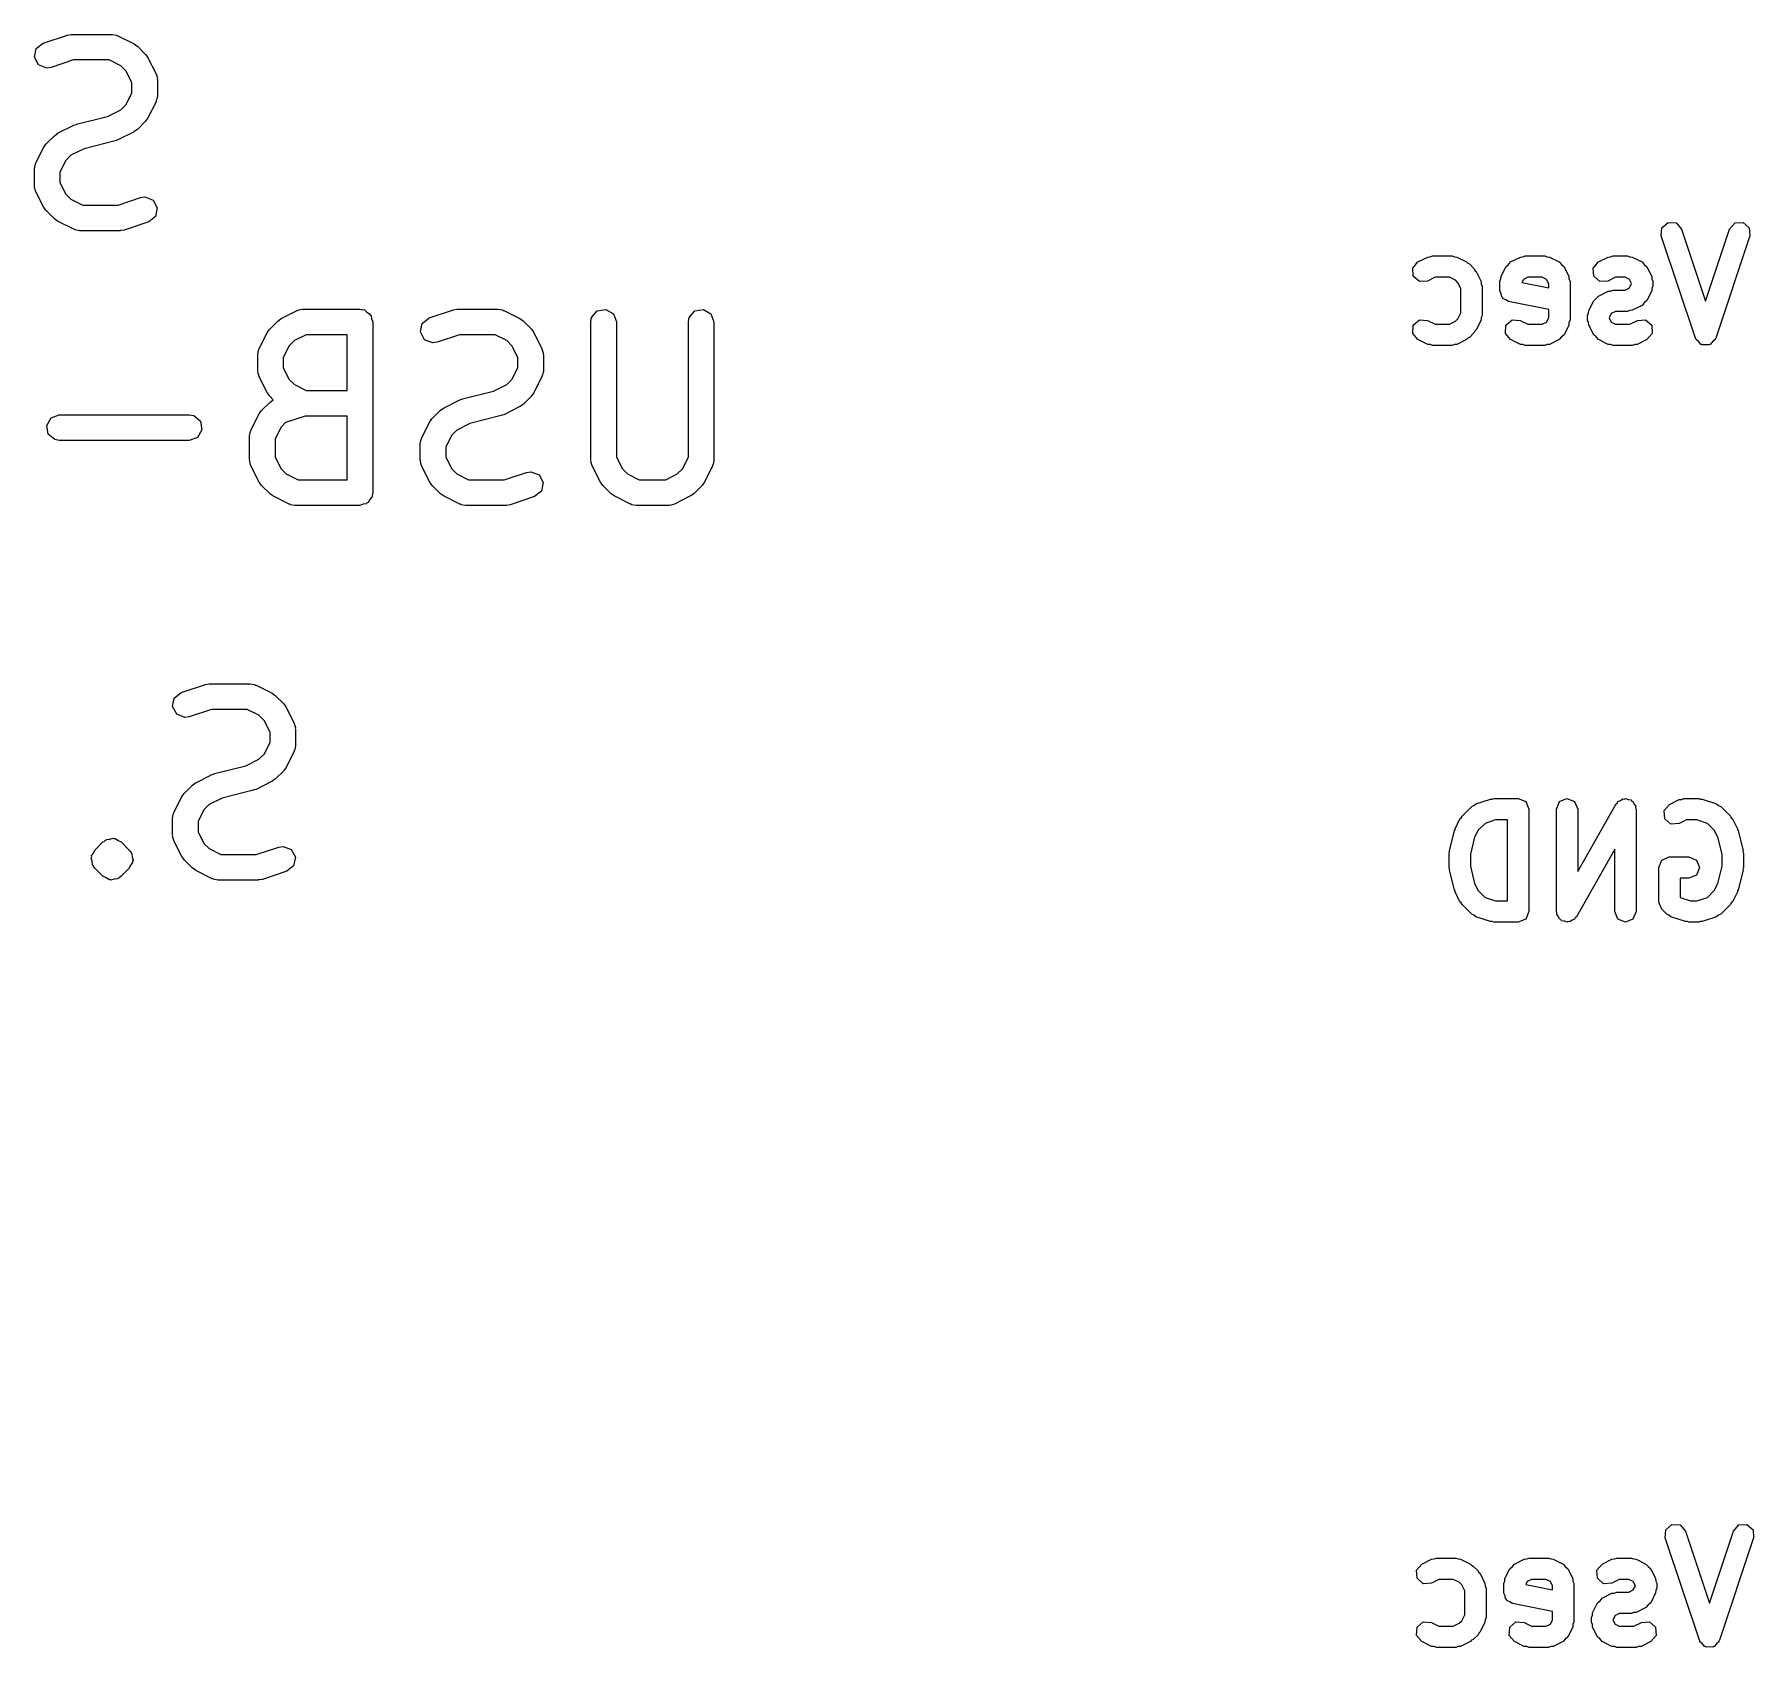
# Model space of a CAD drawing. Extents: x 83.8 to 115, y -111.3 to -88.6.
# Drawn here: x 104.85 to 114.93, y -98.02 to -88.57 of the extents above; entities that cross this region are included whole.
import ezdxf

# ---------------------------------------------------------------- set-up
doc = ezdxf.new("R2010")
doc.units = 0
doc.layers.add('BLACK', color=7, linetype='CONTINUOUS')

msp = doc.modelspace()

# ---------------------------------------------------------------- linework, layer by layer
at = {"layer": 'BLACK', "linetype": 'CONTINUOUS'}
for p, q in [((104.854, -88.706), (104.865, -88.6557)), ((104.865, -88.6557), (104.905, -88.6238)), ((104.905, -88.6238), (105.048, -88.5762)), ((105.048, -88.5762), (105.07, -88.5729)), ((105.07, -88.5729), (105.071, -88.5724)), ((105.071, -88.5724), (105.31, -88.5724)), ((105.31, -88.5724), (105.335, -88.5769)), ((105.335, -88.5769), (105.339, -88.5798)), ((105.339, -88.5798), (105.343, -88.5803)), ((105.343, -88.5803), (105.438, -88.6279)), ((105.438, -88.6279), (105.456, -88.6413)), ((105.456, -88.6413), (105.458, -88.642)), ((105.458, -88.642), (105.505, -88.6896)), ((104.879, -88.7511), (104.854, -88.706)), ((104.927, -88.77), (104.879, -88.7511)), ((104.952, -88.7662), (104.927, -88.77)), ((105.084, -88.7224), (104.952, -88.7662)), ((105.292, -88.7224), (105.084, -88.7224)), ((105.36, -88.7566), (105.292, -88.7224)), ((105.391, -88.787), (105.36, -88.7566)), ((105.505, -88.6896), (105.518, -88.7079)), ((105.518, -88.7079), (105.519, -88.7091)), ((105.519, -88.7091), (105.567, -88.8043)), ((105.425, -88.8556), (105.391, -88.787)), ((105.425, -88.9154), (105.425, -88.8556)), ((105.567, -88.8043), (105.575, -88.8293)), ((105.575, -88.8293), (105.573, -88.8336)), ((105.573, -88.8336), (105.575, -88.8379)), ((105.575, -88.8379), (105.575, -88.9331)), ((105.391, -88.9839), (105.425, -88.9154)), ((105.567, -88.9666), (105.519, -89.0619)), ((105.568, -88.9622), (105.567, -88.9666)), ((105.57, -88.9587), (105.568, -88.9622)), ((105.575, -88.9331), (105.57, -88.9587)), ((105.101, -89.0984), (105.283, -89.0528)), ((105.283, -89.0528), (105.36, -89.0143)), ((105.36, -89.0143), (105.391, -88.9839)), ((105.519, -89.0619), (105.506, -89.0799)), ((104.923, -89.2134), (104.971, -89.1658)), ((104.971, -89.1658), (104.989, -89.1529)), ((104.989, -89.1529), (104.99, -89.1517)), ((104.99, -89.1517), (105.086, -89.1041)), ((105.086, -89.1041), (105.098, -89.1004)), ((105.098, -89.1004), (105.101, -89.0984)), ((105.438, -89.143), (105.343, -89.1907)), ((105.439, -89.1418), (105.438, -89.143)), ((105.458, -89.129), (105.439, -89.1418)), ((105.505, -89.0814), (105.458, -89.129)), ((105.506, -89.0799), (105.505, -89.0814)), ((104.861, -89.3281), (104.909, -89.2329)), ((104.909, -89.2329), (104.922, -89.2149)), ((104.922, -89.2149), (104.923, -89.2134)), ((105.145, -89.242), (105.068, -89.2804)), ((105.328, -89.1963), (105.145, -89.242)), ((105.331, -89.1943), (105.328, -89.1963)), ((105.343, -89.1907), (105.331, -89.1943)), ((104.854, -89.3617), (104.858, -89.336)), ((104.854, -89.4569), (104.854, -89.3617)), ((104.858, -89.336), (104.861, -89.3326)), ((104.861, -89.3326), (104.861, -89.3281)), ((105.038, -89.3109), (105.004, -89.3794)), ((105.068, -89.2804), (105.038, -89.3109)), ((104.855, -89.4611), (104.854, -89.4569)), ((104.854, -89.4655), (104.855, -89.4611)), ((104.861, -89.4904), (104.854, -89.4655)), ((105.004, -89.3794), (105.004, -89.4392)), ((105.004, -89.4392), (105.038, -89.5077)), ((104.909, -89.5857), (104.861, -89.4904)), ((105.038, -89.5077), (105.068, -89.5381)), ((105.068, -89.5381), (105.137, -89.5724)), ((105.137, -89.5724), (105.345, -89.5724)), ((105.345, -89.5724), (105.476, -89.5286)), ((105.476, -89.5286), (105.502, -89.5248)), ((105.502, -89.5248), (105.55, -89.5436)), ((105.55, -89.5436), (105.574, -89.5888)), ((104.91, -89.5868), (104.909, -89.5857)), ((104.923, -89.6052), (104.91, -89.5868)), ((104.971, -89.6528), (104.923, -89.6052)), ((104.972, -89.6535), (104.971, -89.6528)), ((104.99, -89.6668), (104.972, -89.6535)), ((105.086, -89.7145), (104.99, -89.6668)), ((105.524, -89.6709), (105.381, -89.7185)), ((105.564, -89.639), (105.524, -89.6709)), ((105.574, -89.5888), (105.564, -89.639)), ((114.393, -89.705), (114.429, -89.6736)), ((114.429, -89.6736), (114.476, -89.677)), ((114.821, -89.677), (114.868, -89.6736)), ((114.868, -89.6736), (114.904, -89.705)), ((105.09, -89.715), (105.086, -89.7145)), ((105.093, -89.7179), (105.09, -89.715)), ((105.119, -89.7224), (105.093, -89.7179)), ((105.357, -89.7224), (105.119, -89.7224)), ((105.359, -89.7218), (105.357, -89.7224)), ((105.381, -89.7185), (105.359, -89.7218)), ((114.389, -89.7527), (114.393, -89.705)), ((114.589, -90.3527), (114.389, -89.7527)), ((114.476, -89.677), (114.508, -89.7132)), ((114.508, -89.7132), (114.648, -90.1353)), ((114.648, -90.1353), (114.789, -89.7132)), ((114.908, -89.7527), (114.708, -90.3527)), ((114.789, -89.7132), (114.821, -89.677)), ((114.904, -89.705), (114.908, -89.7527)), ((112.963, -89.9056), (113.021, -89.877)), ((113.021, -89.877), (113.035, -89.876)), ((113.035, -89.876), (113.048, -89.8704)), ((113.048, -89.8704), (113.163, -89.8704)), ((113.163, -89.8704), (113.176, -89.876)), ((113.176, -89.876), (113.191, -89.877)), ((113.191, -89.877), (113.248, -89.9056)), ((113.506, -89.9056), (113.563, -89.877)), ((113.563, -89.877), (113.578, -89.876)), ((113.578, -89.876), (113.591, -89.8704)), ((113.591, -89.8704), (113.706, -89.8704)), ((113.706, -89.8704), (113.719, -89.876)), ((113.719, -89.876), (113.734, -89.877)), ((113.734, -89.877), (113.791, -89.9056)), ((114.021, -89.9056), (114.078, -89.877)), ((114.078, -89.877), (114.092, -89.876)), ((114.092, -89.876), (114.106, -89.8704)), ((114.106, -89.8704), (114.191, -89.8704)), ((114.191, -89.8704), (114.205, -89.876)), ((114.205, -89.876), (114.219, -89.877)), ((114.219, -89.877), (114.276, -89.9056)), ((112.932, -89.9417), (112.963, -89.9056)), ((112.935, -89.9894), (112.932, -89.9417)), ((113.248, -89.9056), (113.255, -89.9134)), ((113.255, -89.9134), (113.264, -89.9173)), ((113.264, -89.9173), (113.293, -89.9459)), ((113.293, -89.9459), (113.297, -89.9554)), ((113.297, -89.9554), (113.304, -89.9621)), ((113.304, -89.9621), (113.333, -90.0193)), ((113.45, -89.9907), (113.478, -89.9335)), ((113.478, -89.9335), (113.493, -89.9206)), ((113.493, -89.9206), (113.506, -89.9056)), ((113.791, -89.9056), (113.804, -89.9206)), ((113.804, -89.9206), (113.819, -89.9335)), ((113.819, -89.9335), (113.847, -89.9907)), ((113.989, -89.9417), (114.021, -89.9056)), ((113.993, -89.9894), (113.989, -89.9417)), ((114.276, -89.9056), (114.289, -89.9206)), ((114.289, -89.9206), (114.304, -89.9335)), ((114.304, -89.9335), (114.333, -89.9907)), ((112.972, -90.0208), (112.935, -89.9894)), ((113.019, -90.0174), (112.972, -90.0208)), ((113.063, -89.9954), (113.019, -90.0174)), ((113.148, -89.9954), (113.063, -89.9954)), ((113.183, -90.0129), (113.148, -89.9954)), ((113.197, -90.0271), (113.183, -90.0129)), ((113.215, -90.062), (113.197, -90.0271)), ((113.215, -90.2039), (113.215, -90.062)), ((113.333, -90.0193), (113.334, -90.0338)), ((113.334, -90.0338), (113.34, -90.0472)), ((113.34, -90.0472), (113.34, -90.2186)), ((113.443, -90.0186), (113.449, -90.0052)), ((113.443, -90.0758), (113.443, -90.0186)), ((113.45, -90.0926), (113.443, -90.0758)), ((113.449, -90.0052), (113.45, -89.9907)), ((113.581, -90.0081), (113.572, -90.0253)), ((113.572, -90.0253), (113.729, -90.0567)), ((113.606, -89.9954), (113.581, -90.0081)), ((113.691, -89.9954), (113.606, -89.9954)), ((113.716, -90.0081), (113.691, -89.9954)), ((113.729, -90.0334), (113.716, -90.0081)), ((113.729, -90.0567), (113.729, -90.0334)), ((113.847, -89.9907), (113.848, -90.0052)), ((113.848, -90.0052), (113.854, -90.0186)), ((113.854, -90.0186), (113.854, -90.2472)), ((114.029, -90.0208), (113.993, -89.9894)), ((114.021, -90.1056), (114.078, -90.077)), ((114.076, -90.0174), (114.029, -90.0208)), ((114.12, -89.9954), (114.076, -90.0174)), ((114.078, -90.077), (114.092, -90.076)), ((114.092, -90.076), (114.106, -90.0704)), ((114.106, -90.0704), (114.177, -90.0704)), ((114.177, -89.9954), (114.12, -89.9954)), ((114.202, -90.0081), (114.177, -89.9954)), ((114.177, -90.0704), (114.202, -90.0578)), ((114.214, -90.0329), (114.202, -90.0081)), ((114.202, -90.0578), (114.214, -90.0329)), ((114.333, -90.0752), (114.304, -90.1323)), ((114.333, -89.9907), (114.334, -90.0052)), ((114.334, -90.0606), (114.333, -90.0752)), ((114.334, -90.0052), (114.34, -90.0186)), ((114.34, -90.0472), (114.334, -90.0606)), ((114.34, -90.0186), (114.34, -90.0472)), ((113.454, -90.1104), (113.45, -90.0926)), ((113.459, -90.114), (113.454, -90.1104)), ((113.461, -90.12), (113.459, -90.114)), ((113.478, -90.1269), (113.461, -90.12)), ((113.493, -90.1371), (113.478, -90.1269)), ((113.729, -90.1842), (113.493, -90.1371)), ((113.964, -90.1907), (113.993, -90.1335)), ((113.993, -90.1335), (114.008, -90.1206)), ((114.008, -90.1206), (114.021, -90.1056)), ((114.276, -90.1602), (114.219, -90.1888)), ((114.289, -90.1453), (114.276, -90.1602)), ((114.304, -90.1323), (114.289, -90.1453)), ((106.233, -90.2996), (106.28, -90.252)), ((106.28, -90.252), (106.299, -90.2391)), ((106.299, -90.2391), (106.3, -90.2379)), ((106.3, -90.2379), (106.395, -90.1903)), ((106.395, -90.1903), (106.42, -90.1829)), ((106.42, -90.1829), (106.424, -90.1839)), ((106.424, -90.1839), (106.429, -90.1824)), ((106.429, -90.1824), (106.762, -90.1824)), ((106.762, -90.1824), (106.772, -90.1841)), ((106.772, -90.1841), (106.775, -90.1835)), ((106.775, -90.1835), (106.778, -90.1852)), ((106.778, -90.1852), (106.788, -90.1869)), ((106.788, -90.1869), (106.802, -90.1994)), ((106.802, -90.1994), (106.819, -90.2092)), ((106.819, -90.2092), (106.822, -90.2155)), ((106.822, -90.2155), (106.827, -90.2199)), ((106.827, -90.2199), (106.83, -90.2391)), ((106.83, -90.2391), (106.837, -90.2574)), ((106.837, -90.2574), (106.837, -91.2574)), ((107.116, -90.316), (107.127, -90.2657)), ((107.127, -90.2657), (107.167, -90.2338)), ((107.167, -90.2338), (107.31, -90.1862)), ((107.31, -90.1862), (107.332, -90.1829)), ((107.332, -90.1829), (107.333, -90.1824)), ((107.333, -90.1824), (107.571, -90.1824)), ((107.571, -90.1824), (107.597, -90.1869)), ((107.597, -90.1869), (107.601, -90.1898)), ((107.601, -90.1898), (107.605, -90.1903)), ((107.605, -90.1903), (107.7, -90.2379)), ((107.7, -90.2379), (107.718, -90.2513)), ((107.718, -90.2513), (107.72, -90.252)), ((107.72, -90.252), (107.767, -90.2996)), ((108.115, -90.2574), (108.12, -90.2317)), ((108.115, -91.0669), (108.115, -90.2574)), ((108.12, -90.2317), (108.153, -90.1924)), ((108.153, -90.1924), (108.203, -90.1835)), ((108.203, -90.1835), (108.248, -90.2092)), ((108.248, -90.2092), (108.265, -90.2574)), ((108.265, -90.2574), (108.265, -91.0492)), ((108.687, -90.2574), (108.691, -90.2317)), ((108.687, -91.0492), (108.687, -90.2574)), ((108.691, -90.2317), (108.724, -90.1924)), ((108.724, -90.1924), (108.775, -90.1835)), ((108.775, -90.1835), (108.819, -90.2092)), ((108.819, -90.2092), (108.837, -90.2574)), ((108.837, -90.2574), (108.837, -91.0669)), ((112.932, -90.3241), (112.935, -90.2764)), ((112.935, -90.2764), (112.972, -90.2451)), ((112.972, -90.2451), (113.019, -90.2484)), ((113.019, -90.2484), (113.063, -90.2704)), ((113.063, -90.2704), (113.148, -90.2704)), ((113.148, -90.2704), (113.183, -90.253)), ((113.183, -90.253), (113.197, -90.2388)), ((113.197, -90.2388), (113.215, -90.2039)), ((113.333, -90.2466), (113.304, -90.3037)), ((113.334, -90.2321), (113.333, -90.2466)), ((113.34, -90.2186), (113.334, -90.2321)), ((113.475, -90.3241), (113.478, -90.2764)), ((113.478, -90.2764), (113.514, -90.2451)), ((113.514, -90.2451), (113.562, -90.2484)), ((113.562, -90.2484), (113.606, -90.2704)), ((113.606, -90.2704), (113.691, -90.2704)), ((113.691, -90.2704), (113.716, -90.2578)), ((113.716, -90.2578), (113.729, -90.2324)), ((113.729, -90.2324), (113.729, -90.1842)), ((113.847, -90.2752), (113.819, -90.3323)), ((113.848, -90.2606), (113.847, -90.2752)), ((113.854, -90.2472), (113.848, -90.2606)), ((113.957, -90.2186), (113.963, -90.2052)), ((113.957, -90.2472), (113.957, -90.2186)), ((113.963, -90.2606), (113.957, -90.2472)), ((113.963, -90.2052), (113.964, -90.1907)), ((113.964, -90.2752), (113.963, -90.2606)), ((113.993, -90.3323), (113.964, -90.2752)), ((114.095, -90.2081), (114.083, -90.2329)), ((114.083, -90.2329), (114.095, -90.2578)), ((114.12, -90.1954), (114.095, -90.2081)), ((114.095, -90.2578), (114.12, -90.2704)), ((114.191, -90.1954), (114.12, -90.1954)), ((114.12, -90.2704), (114.205, -90.2704)), ((114.205, -90.1898), (114.191, -90.1954)), ((114.219, -90.1888), (114.205, -90.1898)), ((114.205, -90.2704), (114.249, -90.2484)), ((114.249, -90.2484), (114.297, -90.2451)), ((114.297, -90.2451), (114.333, -90.2764)), ((114.333, -90.2764), (114.336, -90.3241)), ((106.171, -90.4143), (106.219, -90.3191)), ((106.219, -90.3191), (106.232, -90.3011)), ((106.232, -90.3011), (106.233, -90.2996)), ((106.378, -90.3666), (106.347, -90.397)), ((106.446, -90.3324), (106.378, -90.3666)), ((106.687, -90.3324), (106.446, -90.3324)), ((106.687, -90.6586), (106.687, -90.3324)), ((107.141, -90.3611), (107.116, -90.316)), ((107.188, -90.38), (107.141, -90.3611)), ((107.214, -90.3762), (107.188, -90.38)), ((107.346, -90.3324), (107.214, -90.3762)), ((107.554, -90.3324), (107.346, -90.3324)), ((107.622, -90.3666), (107.554, -90.3324)), ((107.653, -90.397), (107.622, -90.3666)), ((107.767, -90.2996), (107.78, -90.318)), ((107.78, -90.318), (107.781, -90.3191)), ((107.781, -90.3191), (107.829, -90.4143)), ((112.963, -90.3602), (112.932, -90.3241)), ((113.021, -90.3888), (112.963, -90.3602)), ((113.248, -90.3602), (113.191, -90.3888)), ((113.255, -90.3525), (113.248, -90.3602)), ((113.264, -90.3485), (113.255, -90.3525)), ((113.293, -90.32), (113.264, -90.3485)), ((113.297, -90.3105), (113.293, -90.32)), ((113.304, -90.3037), (113.297, -90.3105)), ((113.506, -90.3602), (113.475, -90.3241)), ((113.563, -90.3888), (113.506, -90.3602)), ((113.791, -90.3602), (113.734, -90.3888)), ((113.804, -90.3453), (113.791, -90.3602)), ((113.819, -90.3323), (113.804, -90.3453)), ((114.008, -90.3453), (113.993, -90.3323)), ((114.021, -90.3602), (114.008, -90.3453)), ((114.078, -90.3888), (114.021, -90.3602)), ((114.305, -90.3602), (114.248, -90.3888)), ((114.336, -90.3241), (114.305, -90.3602)), ((114.592, -90.3562), (114.589, -90.3527)), ((114.593, -90.3609), (114.592, -90.3562)), ((114.608, -90.3738), (114.593, -90.3609)), ((114.621, -90.3888), (114.608, -90.3738)), ((114.689, -90.3739), (114.676, -90.3888)), ((114.704, -90.3609), (114.689, -90.3739)), ((114.705, -90.3562), (114.704, -90.3609)), ((114.708, -90.3527), (114.705, -90.3562)), ((106.163, -90.4479), (106.168, -90.4222)), ((106.163, -90.5431), (106.163, -90.4479)), ((106.168, -90.4222), (106.17, -90.4188)), ((106.17, -90.4188), (106.171, -90.4143)), ((106.347, -90.397), (106.313, -90.4656)), ((106.313, -90.4656), (106.313, -90.5254)), ((107.687, -90.4656), (107.653, -90.397)), ((107.687, -90.5254), (107.687, -90.4656)), ((107.829, -90.4143), (107.836, -90.4393)), ((107.836, -90.4393), (107.835, -90.4436)), ((107.835, -90.4436), (107.837, -90.4479)), ((107.837, -90.4479), (107.837, -90.5431)), ((113.035, -90.3898), (113.021, -90.3888)), ((113.048, -90.3954), (113.035, -90.3898)), ((113.163, -90.3954), (113.048, -90.3954)), ((113.176, -90.3898), (113.163, -90.3954)), ((113.191, -90.3888), (113.176, -90.3898)), ((113.578, -90.3898), (113.563, -90.3888)), ((113.591, -90.3954), (113.578, -90.3898)), ((113.706, -90.3954), (113.591, -90.3954)), ((113.719, -90.3898), (113.706, -90.3954)), ((113.734, -90.3888), (113.719, -90.3898)), ((114.092, -90.3898), (114.078, -90.3888)), ((114.106, -90.3954), (114.092, -90.3898)), ((114.22, -90.3954), (114.106, -90.3954)), ((114.233, -90.3898), (114.22, -90.3954)), ((114.248, -90.3888), (114.233, -90.3898)), ((114.625, -90.3891), (114.621, -90.3888)), ((114.629, -90.3922), (114.625, -90.3891)), ((114.648, -90.3908), (114.629, -90.3922)), ((114.668, -90.3922), (114.648, -90.3908)), ((114.672, -90.3891), (114.668, -90.3922)), ((114.676, -90.3888), (114.672, -90.3891)), ((106.165, -90.5473), (106.163, -90.5431)), ((106.164, -90.5517), (106.165, -90.5473)), ((106.171, -90.5766), (106.164, -90.5517)), ((106.219, -90.6719), (106.171, -90.5766)), ((106.313, -90.5254), (106.347, -90.5939)), ((107.653, -90.5939), (107.687, -90.5254)), ((107.829, -90.5766), (107.781, -90.6719)), ((107.832, -90.5687), (107.829, -90.5722)), ((107.829, -90.5722), (107.829, -90.5766)), ((107.837, -90.5431), (107.832, -90.5687)), ((106.22, -90.673), (106.219, -90.6719)), ((106.233, -90.6914), (106.22, -90.673)), ((106.347, -90.5939), (106.378, -90.6243)), ((106.378, -90.6243), (106.446, -90.6586)), ((106.446, -90.6586), (106.687, -90.6586)), ((107.363, -90.7084), (107.545, -90.6628)), ((107.545, -90.6628), (107.622, -90.6243)), ((107.622, -90.6243), (107.653, -90.5939)), ((107.781, -90.6719), (107.768, -90.6899)), ((106.171, -90.7953), (106.184, -90.7773)), ((106.184, -90.7773), (106.185, -90.7758)), ((106.185, -90.7758), (106.233, -90.7282)), ((106.254, -90.7132), (106.233, -90.6914)), ((106.233, -90.7282), (106.254, -90.7132)), ((106.254, -90.7132), (106.254, -90.7132)), ((107.185, -90.8234), (107.233, -90.7758)), ((107.233, -90.7758), (107.251, -90.7629)), ((107.251, -90.7629), (107.252, -90.7617)), ((107.252, -90.7617), (107.347, -90.7141)), ((107.347, -90.7141), (107.36, -90.7104)), ((107.36, -90.7104), (107.363, -90.7084)), ((107.7, -90.753), (107.605, -90.8007)), ((107.701, -90.7518), (107.7, -90.753)), ((107.72, -90.739), (107.701, -90.7518)), ((107.767, -90.6914), (107.72, -90.739)), ((107.768, -90.6899), (107.767, -90.6914)), ((104.926, -90.8634), (104.952, -90.819)), ((104.935, -90.9139), (104.926, -90.8634)), ((104.952, -90.819), (105, -90.8014)), ((105, -90.8014), (105.762, -90.8014)), ((105.762, -90.8014), (105.788, -90.806)), ((105.788, -90.806), (105.827, -90.8389)), ((105.827, -90.8389), (105.836, -90.8895)), ((106.123, -90.8905), (106.171, -90.7953)), ((106.3, -90.8732), (106.265, -90.9418)), ((106.326, -90.8467), (106.3, -90.8732)), ((106.441, -90.8086), (106.326, -90.8467)), ((106.687, -90.8086), (106.441, -90.8086)), ((106.687, -91.1824), (106.687, -90.8086)), ((107.123, -90.9381), (107.171, -90.8429)), ((107.171, -90.8429), (107.184, -90.8249)), ((107.184, -90.8249), (107.185, -90.8234)), ((107.407, -90.852), (107.33, -90.8904)), ((107.59, -90.8063), (107.407, -90.852)), ((107.593, -90.8043), (107.59, -90.8063)), ((107.605, -90.8007), (107.593, -90.8043)), ((104.974, -90.9469), (104.935, -90.9139)), ((105, -90.9514), (104.974, -90.9469)), ((105.762, -90.9514), (105, -90.9514)), ((105.81, -90.9339), (105.762, -90.9514)), ((105.836, -90.8895), (105.81, -90.9339)), ((106.115, -90.924), (106.12, -90.8984)), ((106.115, -91.0669), (106.115, -90.924)), ((106.12, -90.8984), (106.123, -90.895)), ((106.123, -90.895), (106.123, -90.8905)), ((106.265, -90.9418), (106.265, -91.0492)), ((107.115, -90.9717), (107.12, -90.946)), ((107.115, -91.0669), (107.115, -90.9717)), ((107.12, -90.946), (107.123, -90.9426)), ((107.123, -90.9426), (107.123, -90.9381)), ((107.3, -90.9209), (107.265, -90.9894)), ((107.33, -90.8904), (107.3, -90.9209)), ((106.117, -91.0711), (106.115, -91.0669)), ((106.116, -91.0755), (106.117, -91.0711)), ((106.123, -91.1004), (106.116, -91.0755)), ((106.265, -91.0492), (106.3, -91.1177)), ((107.117, -91.0711), (107.115, -91.0669)), ((107.116, -91.0755), (107.117, -91.0711)), ((107.123, -91.1004), (107.116, -91.0755)), ((107.265, -90.9894), (107.265, -91.0492)), ((107.265, -91.0492), (107.3, -91.1177)), ((108.117, -91.0711), (108.115, -91.0669)), ((108.116, -91.0755), (108.117, -91.0711)), ((108.123, -91.1004), (108.116, -91.0755)), ((108.265, -91.0492), (108.3, -91.1177)), ((108.653, -91.1177), (108.687, -91.0492)), ((108.837, -91.0669), (108.832, -91.0926)), ((106.171, -91.1957), (106.123, -91.1004)), ((106.3, -91.1177), (106.33, -91.1481)), ((106.33, -91.1481), (106.399, -91.1824)), ((106.399, -91.1824), (106.687, -91.1824)), ((107.171, -91.1957), (107.123, -91.1004)), ((107.3, -91.1177), (107.33, -91.1481)), ((107.33, -91.1481), (107.399, -91.1824)), ((107.399, -91.1824), (107.607, -91.1824)), ((107.607, -91.1824), (107.738, -91.1386)), ((107.738, -91.1386), (107.764, -91.1348)), ((107.764, -91.1348), (107.812, -91.1536)), ((107.812, -91.1536), (107.836, -91.1988)), ((108.171, -91.1957), (108.123, -91.1004)), ((108.3, -91.1177), (108.33, -91.1481)), ((108.33, -91.1481), (108.399, -91.1824)), ((108.399, -91.1824), (108.554, -91.1824)), ((108.554, -91.1824), (108.622, -91.1481)), ((108.622, -91.1481), (108.653, -91.1177)), ((108.829, -91.1004), (108.781, -91.1957)), ((108.832, -91.0926), (108.829, -91.096)), ((108.829, -91.096), (108.829, -91.1004)), ((106.172, -91.1968), (106.171, -91.1957)), ((106.185, -91.2152), (106.172, -91.1968)), ((106.233, -91.2628), (106.185, -91.2152)), ((106.234, -91.2635), (106.233, -91.2628)), ((106.252, -91.2768), (106.234, -91.2635)), ((106.347, -91.3245), (106.252, -91.2768)), ((106.832, -91.283), (106.82, -91.298)), ((106.834, -91.2733), (106.832, -91.283)), ((106.836, -91.2704), (106.834, -91.2733)), ((106.837, -91.2574), (106.835, -91.2671)), ((106.835, -91.2671), (106.836, -91.2704)), ((107.172, -91.1968), (107.171, -91.1957)), ((107.185, -91.2152), (107.172, -91.1968)), ((107.233, -91.2628), (107.185, -91.2152)), ((107.234, -91.2635), (107.233, -91.2628)), ((107.252, -91.2768), (107.234, -91.2635)), ((107.347, -91.3245), (107.252, -91.2768)), ((107.786, -91.2809), (107.643, -91.3285)), ((107.826, -91.249), (107.786, -91.2809)), ((107.836, -91.1988), (107.826, -91.249)), ((108.172, -91.1968), (108.171, -91.1957)), ((108.185, -91.2152), (108.172, -91.1968)), ((108.233, -91.2628), (108.185, -91.2152)), ((108.234, -91.2635), (108.233, -91.2628)), ((108.252, -91.2768), (108.234, -91.2635)), ((108.347, -91.3245), (108.252, -91.2768)), ((108.7, -91.2768), (108.605, -91.3245)), ((108.701, -91.2757), (108.7, -91.2768)), ((108.72, -91.2628), (108.701, -91.2757)), ((108.767, -91.2152), (108.72, -91.2628)), ((108.768, -91.2137), (108.767, -91.2152)), ((108.781, -91.1957), (108.768, -91.2137)), ((106.352, -91.325), (106.347, -91.3245)), ((106.355, -91.3279), (106.352, -91.325)), ((106.381, -91.3324), (106.355, -91.3279)), ((106.762, -91.3324), (106.381, -91.3324)), ((106.78, -91.3257), (106.762, -91.3324)), ((106.799, -91.3223), (106.78, -91.3257)), ((106.804, -91.3171), (106.799, -91.3223)), ((106.81, -91.3148), (106.804, -91.3171)), ((106.82, -91.298), (106.81, -91.3148)), ((107.352, -91.325), (107.347, -91.3245)), ((107.355, -91.3279), (107.352, -91.325)), ((107.381, -91.3324), (107.355, -91.3279)), ((107.619, -91.3324), (107.381, -91.3324)), ((107.621, -91.3318), (107.619, -91.3324)), ((107.643, -91.3285), (107.621, -91.3318)), ((108.352, -91.325), (108.347, -91.3245)), ((108.355, -91.3279), (108.352, -91.325)), ((108.381, -91.3324), (108.355, -91.3279)), ((108.571, -91.3324), (108.381, -91.3324)), ((108.576, -91.3308), (108.571, -91.3324)), ((108.58, -91.3319), (108.576, -91.3308)), ((108.605, -91.3245), (108.58, -91.3319)), ((105.714, -92.4288), (105.857, -92.3812)), ((105.857, -92.3812), (105.879, -92.3779)), ((105.879, -92.3779), (105.881, -92.3774)), ((105.881, -92.3774), (106.119, -92.3774)), ((106.119, -92.3774), (106.145, -92.3819)), ((106.145, -92.3819), (106.148, -92.3848)), ((106.148, -92.3848), (106.153, -92.3853)), ((106.153, -92.3853), (106.248, -92.4329)), ((105.664, -92.511), (105.674, -92.4607)), ((105.674, -92.4607), (105.714, -92.4288)), ((106.248, -92.4329), (106.266, -92.4463)), ((106.266, -92.4463), (106.267, -92.447)), ((106.267, -92.447), (106.315, -92.4946)), ((106.315, -92.4946), (106.328, -92.513)), ((105.688, -92.5561), (105.664, -92.511)), ((105.736, -92.575), (105.688, -92.5561)), ((105.762, -92.5712), (105.736, -92.575)), ((105.893, -92.5274), (105.762, -92.5712)), ((106.101, -92.5274), (105.893, -92.5274)), ((106.17, -92.5616), (106.101, -92.5274)), ((106.2, -92.592), (106.17, -92.5616)), ((106.235, -92.6606), (106.2, -92.592)), ((106.328, -92.513), (106.329, -92.5141)), ((106.329, -92.5141), (106.377, -92.6093)), ((106.235, -92.7204), (106.235, -92.6606)), ((106.377, -92.6093), (106.384, -92.6343)), ((106.384, -92.6343), (106.383, -92.6386)), ((106.383, -92.6386), (106.385, -92.6429)), ((106.385, -92.6429), (106.385, -92.7381)), ((106.17, -92.8193), (106.2, -92.7889)), ((106.2, -92.7889), (106.235, -92.7204)), ((106.377, -92.7716), (106.329, -92.8669)), ((106.38, -92.7637), (106.377, -92.7672)), ((106.377, -92.7672), (106.377, -92.7716)), ((106.385, -92.7381), (106.38, -92.7637)), ((105.91, -92.9034), (106.093, -92.8578)), ((106.093, -92.8578), (106.17, -92.8193)), ((106.315, -92.8864), (106.267, -92.934)), ((106.316, -92.8849), (106.315, -92.8864)), ((106.329, -92.8669), (106.316, -92.8849)), ((105.733, -93.0184), (105.78, -92.9708)), ((105.78, -92.9708), (105.799, -92.9579)), ((105.799, -92.9579), (105.8, -92.9567)), ((105.8, -92.9567), (105.895, -92.9091)), ((105.895, -92.9091), (105.907, -92.9054)), ((105.907, -92.9054), (105.91, -92.9034)), ((106.137, -93.0013), (105.955, -93.047)), ((106.14, -92.9993), (106.137, -93.0013)), ((106.153, -92.9957), (106.14, -92.9993)), ((106.248, -92.948), (106.153, -92.9957)), ((106.249, -92.9468), (106.248, -92.948)), ((106.267, -92.934), (106.249, -92.9468)), ((105.671, -93.1331), (105.719, -93.0379)), ((105.719, -93.0379), (105.732, -93.0199)), ((105.732, -93.0199), (105.733, -93.0184)), ((105.878, -93.0854), (105.847, -93.1159)), ((105.955, -93.047), (105.878, -93.0854)), ((113.221, -93.1532), (113.278, -93.0961)), ((113.278, -93.0961), (113.291, -93.0905)), ((113.291, -93.0905), (113.302, -93.081)), ((113.302, -93.081), (113.388, -93.0524)), ((113.388, -93.0524), (113.398, -93.0531)), ((113.398, -93.0531), (113.408, -93.0492)), ((113.408, -93.0492), (113.551, -93.0492)), ((113.551, -93.0492), (113.595, -93.0675)), ((113.595, -93.0675), (113.613, -93.1117)), ((113.774, -93.1117), (113.792, -93.0675)), ((113.792, -93.0675), (113.836, -93.0492)), ((113.836, -93.0492), (113.881, -93.0675)), ((113.881, -93.0675), (113.899, -93.1117)), ((113.899, -93.4763), (114.125, -93.0807)), ((114.125, -93.0807), (114.132, -93.0754)), ((114.132, -93.0754), (114.135, -93.0675)), ((114.135, -93.0675), (114.15, -93.0613)), ((114.15, -93.0613), (114.163, -93.0514)), ((114.163, -93.0514), (114.171, -93.0525)), ((114.171, -93.0525), (114.179, -93.0492)), ((114.179, -93.0492), (114.194, -93.0554)), ((114.194, -93.0554), (114.21, -93.0574)), ((114.21, -93.0574), (114.216, -93.0642)), ((114.216, -93.0642), (114.223, -93.0675)), ((114.223, -93.0675), (114.23, -93.0824)), ((114.23, -93.0824), (114.24, -93.0952)), ((114.24, -93.0952), (114.238, -93.1038)), ((114.406, -93.1205), (114.437, -93.0844)), ((114.437, -93.0844), (114.494, -93.0558)), ((114.494, -93.0558), (114.509, -93.0547)), ((114.509, -93.0547), (114.522, -93.0492)), ((114.522, -93.0492), (114.608, -93.0492)), ((114.608, -93.0492), (114.617, -93.0531)), ((114.617, -93.0531), (114.628, -93.0524)), ((114.628, -93.0524), (114.713, -93.081)), ((114.713, -93.081), (114.724, -93.0905)), ((114.724, -93.0905), (114.738, -93.0961)), ((114.738, -93.0961), (114.795, -93.1532)), ((105.663, -93.1667), (105.668, -93.141)), ((105.663, -93.2619), (105.663, -93.1667)), ((105.668, -93.141), (105.67, -93.1376)), ((105.67, -93.1376), (105.671, -93.1331)), ((105.847, -93.1159), (105.813, -93.1844)), ((105.813, -93.1844), (105.813, -93.2442)), ((113.18, -93.2266), (113.209, -93.1694)), ((113.209, -93.1694), (113.217, -93.1627)), ((113.217, -93.1627), (113.221, -93.1532)), ((113.356, -93.1949), (113.316, -93.2344)), ((113.418, -93.1742), (113.356, -93.1949)), ((113.488, -93.1742), (113.418, -93.1742)), ((113.488, -93.6492), (113.488, -93.1742)), ((113.613, -93.1117), (113.613, -93.7117)), ((113.774, -93.7117), (113.774, -93.1117)), ((113.899, -93.1117), (113.899, -93.4763)), ((114.238, -93.1038), (114.242, -93.1117)), ((114.242, -93.1117), (114.242, -93.7117)), ((114.409, -93.1682), (114.406, -93.1205)), ((114.445, -93.1995), (114.409, -93.1682)), ((114.493, -93.1962), (114.445, -93.1995)), ((114.537, -93.1742), (114.493, -93.1962)), ((114.598, -93.1742), (114.537, -93.1742)), ((114.66, -93.1949), (114.598, -93.1742)), ((114.699, -93.2344), (114.66, -93.1949)), ((114.795, -93.1532), (114.799, -93.1627)), ((114.799, -93.1627), (114.807, -93.1694)), ((114.807, -93.1694), (114.835, -93.2266)), ((105.256, -93.3041), (105.265, -93.2984)), ((105.265, -93.2984), (105.267, -93.2957)), ((105.267, -93.2957), (105.27, -93.2948)), ((105.27, -93.2947), (105.272, -93.2922)), ((105.27, -93.2948), (105.27, -93.2947)), ((105.272, -93.2922), (105.274, -93.2918)), ((105.274, -93.2918), (105.278, -93.2892)), ((105.278, -93.2892), (105.297, -93.2875)), ((105.297, -93.2875), (105.316, -93.2824)), ((105.316, -93.2824), (105.319, -93.2839)), ((105.319, -93.2839), (105.323, -93.2833)), ((105.323, -93.2833), (105.326, -93.285)), ((105.326, -93.285), (105.329, -93.2847)), ((105.329, -93.2847), (105.345, -93.2959)), ((105.345, -93.2959), (105.363, -93.3041)), ((105.665, -93.2661), (105.663, -93.2619)), ((105.664, -93.2705), (105.665, -93.2661)), ((105.671, -93.2954), (105.664, -93.2705)), ((105.719, -93.3907), (105.671, -93.2954)), ((105.813, -93.2442), (105.847, -93.3127)), ((113.147, -93.3537), (113.176, -93.2394)), ((113.176, -93.2394), (113.18, -93.2337)), ((113.18, -93.2337), (113.18, -93.2266)), ((113.295, -93.2764), (113.27, -93.3765)), ((113.316, -93.2344), (113.295, -93.2764)), ((114.72, -93.2764), (114.699, -93.2344)), ((114.745, -93.3765), (114.72, -93.2764)), ((114.835, -93.2266), (114.836, -93.2337)), ((114.836, -93.2337), (114.84, -93.2394)), ((114.84, -93.2394), (114.868, -93.3537)), ((105.187, -93.3982), (105.19, -93.3921)), ((105.192, -93.417), (105.187, -93.3982)), ((105.189, -93.3854), (105.201, -93.3694)), ((105.19, -93.3921), (105.189, -93.3854)), ((105.201, -93.3694), (105.209, -93.3517)), ((105.209, -93.3517), (105.256, -93.3041)), ((105.363, -93.3041), (105.41, -93.3517)), ((105.41, -93.3517), (105.416, -93.3598)), ((105.416, -93.3598), (105.419, -93.3617)), ((105.419, -93.3617), (105.419, -93.365)), ((105.419, -93.365), (105.425, -93.3731)), ((105.425, -93.3731), (105.427, -93.3925)), ((105.427, -93.3925), (105.432, -93.4113)), ((105.72, -93.3918), (105.719, -93.3907)), ((105.733, -93.4102), (105.72, -93.3918)), ((105.847, -93.3127), (105.878, -93.3431)), ((105.878, -93.3431), (105.946, -93.3774)), ((105.946, -93.3774), (106.154, -93.3774)), ((106.154, -93.3774), (106.286, -93.3336)), ((106.286, -93.3336), (106.312, -93.3298)), ((106.312, -93.3298), (106.359, -93.3486)), ((106.359, -93.3486), (106.384, -93.3938)), ((106.384, -93.3938), (106.373, -93.444)), ((113.145, -93.3688), (113.148, -93.3615)), ((113.145, -93.4545), (113.145, -93.3688)), ((113.148, -93.3615), (113.147, -93.3537)), ((113.27, -93.3765), (113.27, -93.4468)), ((114.117, -93.347), (113.891, -93.7427)), ((114.117, -93.7117), (114.117, -93.347)), ((114.392, -93.4103), (114.436, -93.392)), ((114.436, -93.392), (114.551, -93.392)), ((114.551, -93.392), (114.595, -93.4103)), ((114.745, -93.4468), (114.745, -93.3765)), ((114.868, -93.3537), (114.867, -93.3615)), ((114.867, -93.3615), (114.87, -93.3688)), ((114.87, -93.3688), (114.87, -93.4545)), ((105.194, -93.4365), (105.192, -93.417)), ((105.2, -93.4446), (105.194, -93.4365)), ((105.2, -93.4478), (105.2, -93.4446)), ((105.203, -93.4497), (105.2, -93.4478)), ((105.209, -93.4578), (105.203, -93.4497)), ((105.256, -93.5054), (105.209, -93.4578)), ((105.41, -93.4578), (105.363, -93.5054)), ((105.418, -93.4401), (105.41, -93.4578)), ((105.43, -93.4242), (105.418, -93.4401)), ((105.432, -93.4113), (105.429, -93.4174)), ((105.429, -93.4174), (105.43, -93.4242)), ((105.78, -93.4578), (105.733, -93.4102)), ((105.782, -93.4585), (105.78, -93.4578)), ((105.8, -93.4718), (105.782, -93.4585)), ((105.895, -93.5195), (105.8, -93.4718)), ((106.333, -93.4759), (106.19, -93.5235)), ((106.373, -93.444), (106.333, -93.4759)), ((113.148, -93.4619), (113.145, -93.4545)), ((113.147, -93.4697), (113.148, -93.4619)), ((113.176, -93.584), (113.147, -93.4697)), ((113.27, -93.4468), (113.295, -93.547)), ((114.374, -93.4545), (114.392, -93.4103)), ((114.374, -93.6545), (114.374, -93.4545)), ((114.595, -93.4987), (114.551, -93.517)), ((114.595, -93.4103), (114.613, -93.4545)), ((114.613, -93.4545), (114.595, -93.4987)), ((114.72, -93.547), (114.745, -93.4468)), ((114.868, -93.4697), (114.84, -93.584)), ((114.87, -93.4545), (114.867, -93.4619)), ((114.867, -93.4619), (114.868, -93.4697)), ((105.274, -93.5136), (105.256, -93.5054)), ((105.29, -93.5248), (105.274, -93.5136)), ((105.294, -93.5245), (105.29, -93.5248)), ((105.296, -93.5262), (105.294, -93.5245)), ((105.3, -93.5256), (105.296, -93.5262)), ((105.303, -93.5271), (105.3, -93.5256)), ((105.322, -93.5221), (105.303, -93.5271)), ((105.341, -93.5204), (105.322, -93.5221)), ((105.345, -93.5177), (105.341, -93.5204)), ((105.347, -93.5173), (105.345, -93.5177)), ((105.349, -93.5148), (105.347, -93.5173)), ((105.353, -93.5138), (105.349, -93.5147)), ((105.349, -93.5147), (105.349, -93.5148)), ((105.354, -93.5111), (105.353, -93.5138)), ((105.363, -93.5054), (105.354, -93.5111)), ((105.899, -93.52), (105.895, -93.5195)), ((105.903, -93.5229), (105.899, -93.52)), ((105.929, -93.5274), (105.903, -93.5229)), ((106.167, -93.5274), (105.929, -93.5274)), ((106.168, -93.5268), (106.167, -93.5274)), ((106.19, -93.5235), (106.168, -93.5268)), ((113.18, -93.5897), (113.176, -93.584)), ((113.18, -93.5968), (113.18, -93.5897)), ((113.209, -93.6539), (113.18, -93.5968)), ((113.295, -93.547), (113.316, -93.5889)), ((113.316, -93.5889), (113.356, -93.6285)), ((114.551, -93.517), (114.499, -93.517)), ((114.499, -93.517), (114.499, -93.6285)), ((114.66, -93.6285), (114.699, -93.5889)), ((114.699, -93.5889), (114.72, -93.547)), ((114.835, -93.5968), (114.807, -93.6539)), ((114.836, -93.5897), (114.835, -93.5968)), ((114.84, -93.584), (114.836, -93.5897)), ((113.217, -93.6607), (113.209, -93.6539)), ((113.221, -93.6702), (113.217, -93.6607)), ((113.278, -93.7273), (113.221, -93.6702)), ((113.356, -93.6285), (113.418, -93.6492)), ((113.418, -93.6492), (113.488, -93.6492)), ((114.379, -93.6675), (114.374, -93.6545)), ((114.392, -93.6987), (114.379, -93.6675)), ((114.421, -93.7273), (114.392, -93.6987)), ((114.499, -93.6285), (114.561, -93.6492)), ((114.561, -93.6492), (114.598, -93.6492)), ((114.598, -93.6492), (114.66, -93.6285)), ((114.795, -93.6702), (114.738, -93.7273)), ((114.799, -93.6607), (114.795, -93.6702)), ((114.807, -93.6539), (114.799, -93.6607)), ((113.291, -93.7329), (113.278, -93.7273)), ((113.302, -93.7424), (113.291, -93.7329)), ((113.388, -93.771), (113.302, -93.7424)), ((113.398, -93.7702), (113.388, -93.771)), ((113.408, -93.7742), (113.398, -93.7702)), ((113.551, -93.7742), (113.408, -93.7742)), ((113.595, -93.7559), (113.551, -93.7742)), ((113.613, -93.7117), (113.595, -93.7559)), ((113.777, -93.7196), (113.774, -93.7117)), ((113.776, -93.7281), (113.777, -93.7196)), ((113.786, -93.7409), (113.776, -93.7281)), ((113.792, -93.7559), (113.786, -93.7409)), ((113.8, -93.7592), (113.792, -93.7559)), ((113.805, -93.7659), (113.8, -93.7592)), ((113.821, -93.768), (113.805, -93.7659)), ((113.836, -93.7742), (113.821, -93.768)), ((113.844, -93.7709), (113.836, -93.7742)), ((113.853, -93.772), (113.844, -93.7709)), ((113.866, -93.7621), (113.853, -93.772)), ((113.881, -93.7559), (113.866, -93.7621)), ((113.884, -93.7479), (113.881, -93.7559)), ((113.891, -93.7427), (113.884, -93.7479)), ((114.135, -93.7559), (114.117, -93.7117)), ((114.179, -93.7742), (114.135, -93.7559)), ((114.223, -93.7559), (114.179, -93.7742)), ((114.242, -93.7117), (114.223, -93.7559)), ((114.434, -93.7329), (114.421, -93.7273)), ((114.445, -93.7424), (114.434, -93.7329)), ((114.531, -93.771), (114.445, -93.7424)), ((114.541, -93.7702), (114.531, -93.771)), ((114.551, -93.7742), (114.541, -93.7702)), ((114.608, -93.7742), (114.551, -93.7742)), ((114.617, -93.7702), (114.608, -93.7742)), ((114.628, -93.771), (114.617, -93.7702)), ((114.713, -93.7424), (114.628, -93.771)), ((114.724, -93.7329), (114.713, -93.7424)), ((114.738, -93.7273), (114.724, -93.7329)), ((114.412, -97.3817), (114.415, -97.334)), ((114.415, -97.334), (114.451, -97.3026)), ((114.451, -97.3026), (114.499, -97.306)), ((114.499, -97.306), (114.53, -97.3421)), ((114.812, -97.3421), (114.843, -97.306)), ((114.843, -97.306), (114.891, -97.3026)), ((114.891, -97.3026), (114.927, -97.334)), ((114.927, -97.334), (114.93, -97.3817)), ((114.612, -97.9817), (114.412, -97.3817)), ((114.53, -97.3421), (114.671, -97.7643)), ((114.671, -97.7643), (114.812, -97.3421)), ((114.93, -97.3817), (114.73, -97.9817)), ((112.954, -97.5707), (112.986, -97.5346)), ((112.986, -97.5346), (113.043, -97.506)), ((113.043, -97.506), (113.057, -97.505)), ((113.057, -97.505), (113.071, -97.4994)), ((113.071, -97.4994), (113.185, -97.4994)), ((113.185, -97.4994), (113.199, -97.505)), ((113.199, -97.505), (113.213, -97.506)), ((113.213, -97.506), (113.27, -97.5346)), ((113.27, -97.5346), (113.277, -97.5423)), ((113.516, -97.5495), (113.529, -97.5346)), ((113.529, -97.5346), (113.586, -97.506)), ((113.586, -97.506), (113.6, -97.505)), ((113.6, -97.505), (113.614, -97.4994)), ((113.614, -97.4994), (113.728, -97.4994)), ((113.728, -97.4994), (113.742, -97.505)), ((113.742, -97.505), (113.756, -97.506)), ((113.756, -97.506), (113.813, -97.5346)), ((113.813, -97.5346), (113.826, -97.5495)), ((114.012, -97.5707), (114.043, -97.5346)), ((114.043, -97.5346), (114.1, -97.506)), ((114.1, -97.506), (114.115, -97.505)), ((114.115, -97.505), (114.128, -97.4994)), ((114.128, -97.4994), (114.214, -97.4994)), ((114.214, -97.4994), (114.227, -97.505)), ((114.227, -97.505), (114.242, -97.506)), ((114.242, -97.506), (114.299, -97.5346)), ((114.299, -97.5346), (114.312, -97.5495)), ((112.958, -97.6184), (112.954, -97.5707)), ((112.994, -97.6498), (112.958, -97.6184)), ((113.086, -97.6244), (113.042, -97.6464)), ((113.17, -97.6244), (113.086, -97.6244)), ((113.205, -97.6418), (113.17, -97.6244)), ((113.277, -97.5423), (113.287, -97.5463)), ((113.287, -97.5463), (113.315, -97.5749)), ((113.315, -97.5749), (113.319, -97.5844)), ((113.319, -97.5844), (113.327, -97.5911)), ((113.327, -97.5911), (113.355, -97.6482)), ((113.466, -97.6476), (113.471, -97.6342)), ((113.471, -97.6342), (113.472, -97.6197)), ((113.472, -97.6197), (113.501, -97.5625)), ((113.501, -97.5625), (113.516, -97.5495)), ((113.629, -97.6244), (113.603, -97.6371)), ((113.713, -97.6244), (113.629, -97.6244)), ((113.739, -97.6371), (113.713, -97.6244)), ((113.826, -97.5495), (113.841, -97.5625)), ((113.841, -97.5625), (113.87, -97.6197)), ((113.87, -97.6197), (113.871, -97.6342)), ((113.871, -97.6342), (113.876, -97.6476)), ((114.015, -97.6184), (114.012, -97.5707)), ((114.051, -97.6498), (114.015, -97.6184)), ((114.143, -97.6244), (114.099, -97.6464)), ((114.199, -97.6244), (114.143, -97.6244)), ((114.224, -97.6371), (114.199, -97.6244)), ((114.312, -97.5495), (114.327, -97.5625)), ((114.327, -97.5625), (114.355, -97.6197)), ((114.355, -97.6197), (114.356, -97.6342)), ((114.356, -97.6342), (114.362, -97.6476)), ((113.042, -97.6464), (112.994, -97.6498)), ((113.22, -97.6561), (113.205, -97.6418)), ((113.237, -97.6909), (113.22, -97.6561)), ((113.237, -97.8329), (113.237, -97.6909)), ((113.355, -97.6482), (113.356, -97.6628)), ((113.356, -97.6628), (113.362, -97.6762)), ((113.362, -97.6762), (113.362, -97.8476)), ((113.466, -97.7048), (113.466, -97.6476)), ((113.473, -97.7216), (113.466, -97.7048)), ((113.476, -97.7394), (113.473, -97.7216)), ((113.603, -97.6371), (113.595, -97.6543)), ((113.595, -97.6543), (113.751, -97.6857)), ((113.751, -97.6624), (113.739, -97.6371)), ((113.751, -97.6857), (113.751, -97.6624)), ((113.876, -97.6476), (113.876, -97.8762)), ((114.03, -97.7495), (114.043, -97.7346)), ((114.043, -97.7346), (114.1, -97.706)), ((114.099, -97.6464), (114.051, -97.6498)), ((114.1, -97.706), (114.115, -97.705)), ((114.115, -97.705), (114.128, -97.6994)), ((114.128, -97.6994), (114.199, -97.6994)), ((114.199, -97.6994), (114.224, -97.6867)), ((114.237, -97.6619), (114.224, -97.6371)), ((114.224, -97.6867), (114.237, -97.6619)), ((114.355, -97.7041), (114.327, -97.7613)), ((114.356, -97.6896), (114.355, -97.7041)), ((114.362, -97.6762), (114.356, -97.6896)), ((114.362, -97.6476), (114.362, -97.6762)), ((113.22, -97.8677), (113.237, -97.8329)), ((113.481, -97.743), (113.476, -97.7394)), ((113.484, -97.749), (113.481, -97.743)), ((113.501, -97.7559), (113.484, -97.749)), ((113.516, -97.766), (113.501, -97.7559)), ((113.751, -97.8131), (113.516, -97.766)), ((113.751, -97.8614), (113.751, -97.8131)), ((113.98, -97.8476), (113.985, -97.8342)), ((113.985, -97.8342), (113.986, -97.8197)), ((113.986, -97.8197), (114.015, -97.7625)), ((114.015, -97.7625), (114.03, -97.7495)), ((114.118, -97.8371), (114.105, -97.8619)), ((114.143, -97.8244), (114.118, -97.8371)), ((114.214, -97.8244), (114.143, -97.8244)), ((114.227, -97.8188), (114.214, -97.8244)), ((114.242, -97.8178), (114.227, -97.8188)), ((114.299, -97.7892), (114.242, -97.8178)), ((114.312, -97.7743), (114.299, -97.7892)), ((114.327, -97.7613), (114.312, -97.7743)), ((112.955, -97.9531), (112.958, -97.9054)), ((112.958, -97.9054), (112.994, -97.874)), ((112.994, -97.874), (113.042, -97.8774)), ((113.042, -97.8774), (113.086, -97.8994)), ((113.086, -97.8994), (113.17, -97.8994)), ((113.17, -97.8994), (113.205, -97.882)), ((113.205, -97.882), (113.22, -97.8677)), ((113.327, -97.9327), (113.319, -97.9395)), ((113.355, -97.8756), (113.327, -97.9327)), ((113.356, -97.8611), (113.355, -97.8756)), ((113.362, -97.8476), (113.356, -97.8611)), ((113.497, -97.9531), (113.501, -97.9054)), ((113.501, -97.9054), (113.537, -97.874)), ((113.537, -97.874), (113.585, -97.8774)), ((113.585, -97.8774), (113.629, -97.8994)), ((113.629, -97.8994), (113.713, -97.8994)), ((113.713, -97.8994), (113.739, -97.8867)), ((113.739, -97.8867), (113.751, -97.8614)), ((113.87, -97.9041), (113.841, -97.9613)), ((113.871, -97.8896), (113.87, -97.9041)), ((113.876, -97.8762), (113.871, -97.8896)), ((113.98, -97.8762), (113.98, -97.8476)), ((113.985, -97.8896), (113.98, -97.8762)), ((113.986, -97.9041), (113.985, -97.8896)), ((114.015, -97.9613), (113.986, -97.9041)), ((114.105, -97.8619), (114.118, -97.8867)), ((114.118, -97.8867), (114.143, -97.8994)), ((114.143, -97.8994), (114.228, -97.8994)), ((114.228, -97.8994), (114.272, -97.8774)), ((114.272, -97.8774), (114.319, -97.874)), ((114.319, -97.874), (114.355, -97.9054)), ((114.355, -97.9054), (114.359, -97.9531)), ((112.986, -97.9892), (112.955, -97.9531)), ((113.043, -98.0178), (112.986, -97.9892)), ((113.057, -98.0188), (113.043, -98.0178)), ((113.071, -98.0244), (113.057, -98.0188)), ((113.185, -98.0244), (113.071, -98.0244)), ((113.199, -98.0188), (113.185, -98.0244)), ((113.213, -98.0178), (113.199, -98.0188)), ((113.27, -97.9892), (113.213, -98.0178)), ((113.277, -97.9815), (113.27, -97.9892)), ((113.287, -97.9775), (113.277, -97.9815)), ((113.315, -97.949), (113.287, -97.9775)), ((113.319, -97.9395), (113.315, -97.949)), ((113.529, -97.9892), (113.497, -97.9531)), ((113.586, -98.0178), (113.529, -97.9892)), ((113.6, -98.0188), (113.586, -98.0178)), ((113.614, -98.0244), (113.6, -98.0188)), ((113.728, -98.0244), (113.614, -98.0244)), ((113.742, -98.0188), (113.728, -98.0244)), ((113.756, -98.0178), (113.742, -98.0188)), ((113.813, -97.9892), (113.756, -98.0178)), ((113.826, -97.9743), (113.813, -97.9892)), ((113.841, -97.9613), (113.826, -97.9743)), ((114.03, -97.9743), (114.015, -97.9613)), ((114.043, -97.9892), (114.03, -97.9743)), ((114.1, -98.0178), (114.043, -97.9892)), ((114.115, -98.0188), (114.1, -98.0178)), ((114.128, -98.0244), (114.115, -98.0188)), ((114.242, -98.0244), (114.128, -98.0244)), ((114.256, -98.0188), (114.242, -98.0244)), ((114.27, -98.0178), (114.256, -98.0188)), ((114.327, -97.9892), (114.27, -98.0178)), ((114.359, -97.9531), (114.327, -97.9892)), ((114.615, -97.9852), (114.612, -97.9817)), ((114.615, -97.9899), (114.615, -97.9852)), ((114.63, -98.0028), (114.615, -97.9899)), ((114.643, -98.0178), (114.63, -98.0028)), ((114.648, -98.0181), (114.643, -98.0178)), ((114.651, -98.0212), (114.648, -98.0181)), ((114.671, -98.0198), (114.651, -98.0212)), ((114.691, -98.0212), (114.671, -98.0198)), ((114.694, -98.0181), (114.691, -98.0212)), ((114.699, -98.0178), (114.694, -98.0181)), ((114.712, -98.0028), (114.699, -98.0178)), ((114.727, -97.9899), (114.712, -98.0028)), ((114.73, -97.9817), (114.727, -97.9852)), ((114.727, -97.9852), (114.727, -97.9899))]:
    msp.add_line(p, q, dxfattribs=at)

doc.saveas('drawing.dxf')
